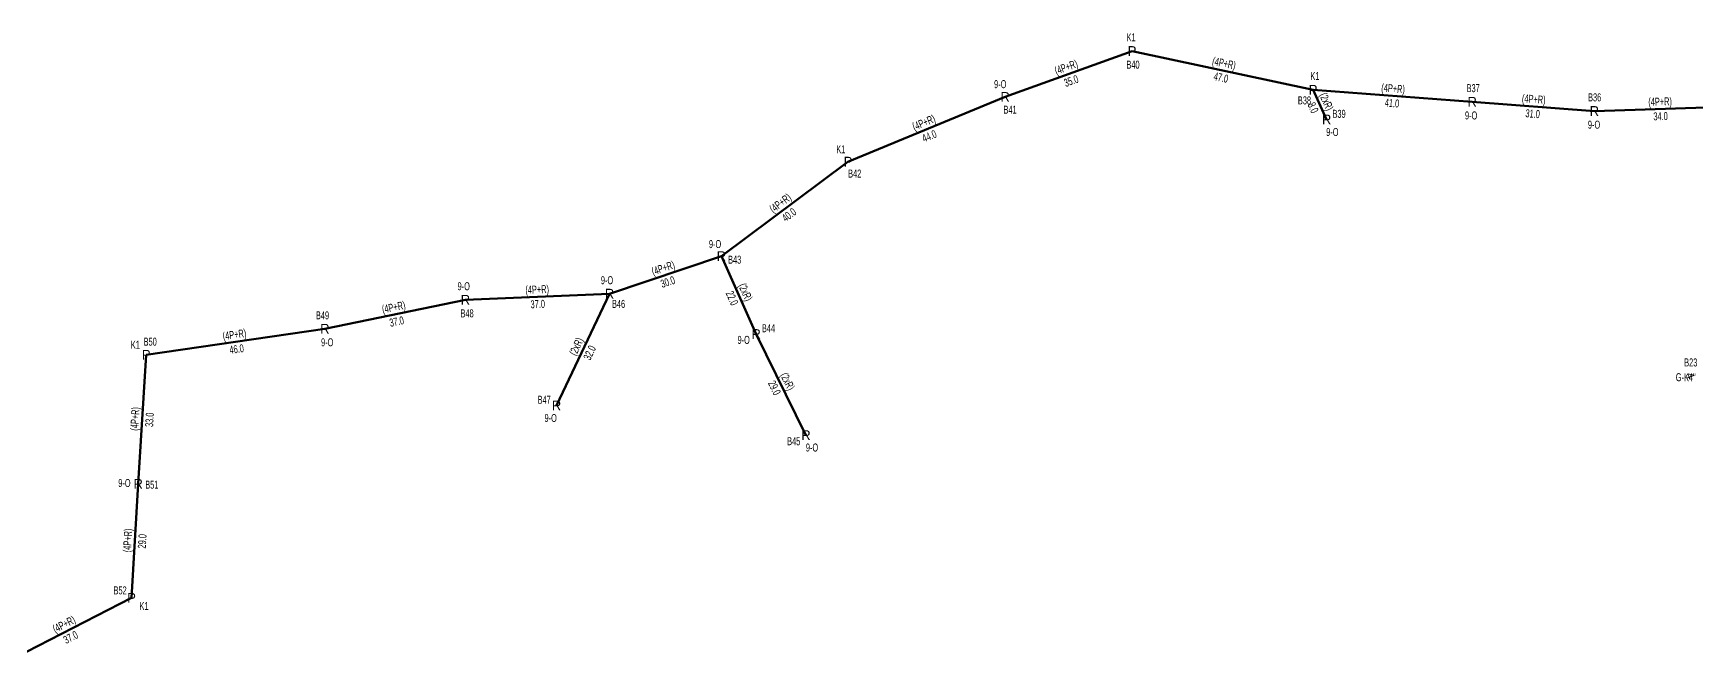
# Model space of a CAD drawing. Header units: millimetres. Extents: x 548672 to 552904, y 4175615 to 4179682.
# Drawn here: x 549088.9 to 549515.1, y 4176097.2 to 4176258.6 of the extents above; entities that cross this region are included whole.
import ezdxf
from ezdxf.enums import TextEntityAlignment as Align

# ---------------------------------------------------------------- set-up
doc = ezdxf.new("R2010")
doc.units = ezdxf.units.MM
for name, color, linetype, lineweight in [('DIREK_AG_MEVCUT', 120, 'Continuous', 25), ('DIREK_OG_MEVCUT', 16, 'Continuous', 25), ('HAT_AG_HAVAI_MEVCUT', 126, 'Continuous', 50)]:
    doc.layers.add(name, color=color, linetype=linetype, lineweight=lineweight)
doc.styles.add('Direk', font='B_CAD')
doc.styles.get("Standard").update_dxf_attribs({"font": 'Arial'})

msp = doc.modelspace()

# ---------------------------------------------------------------- linework, layer by layer
at = {"layer": 'HAT_AG_HAVAI_MEVCUT'}
for p, q in [((549337.91, 4176242.34), (549370.42, 4176254.1)), ((549370.42, 4176254.1), (549416.79, 4176244.18)), ((549420.28, 4176236.56), (549416.79, 4176244.18)), ((549416.79, 4176244.18), (549457.57, 4176241.1)), ((549297.62, 4176225.76), (549337.91, 4176242.34)), ((549457.57, 4176241.1), (549488.88, 4176238.74)), ((549522.7, 4176239.82), (549488.88, 4176238.74)), ((549297.62, 4176225.76), (549265.2, 4176201.55)), ((549236.52, 4176191.96), (549265.2, 4176201.55)), ((549274.1, 4176181.63), (549265.2, 4176201.55)), ((549236.52, 4176191.96), (549199.6, 4176190.39)), ((549222.95, 4176163.3), (549236.52, 4176191.96)), ((549199.6, 4176190.39), (549163.59, 4176182.96)), ((549117.8, 4176176.32), (549163.59, 4176182.96)), ((549274.1, 4176181.63), (549286.86, 4176155.72)), ((549117.8, 4176176.32), (549115.75, 4176143.26)), ((549114.05, 4176114.07), (549115.75, 4176143.26)), ((549114.05, 4176114.07), (549081.13, 4176097.2))]:
    msp.add_line(p, q, dxfattribs=at)

# ---------------------------------------------------------------- texts
at = {"layer": 'DIREK_AG_MEVCUT', "linetype": 'ByBlock', "width": 0.53}
for s, p in [('K1', (549370.179848, 4176257.617481)), ('B40', (549370.658403, 4176250.608129)), ('K1', (549417.296697, 4176247.697423)), ('9-O', (549336.64404, 4176245.616146)), ('B37', (549457.833331, 4176244.59008)), ('B36', (549488.955787, 4176242.239179)), ('B41', (549339.17155, 4176239.075266)), ('B38', (549414.600046, 4176241.44978)), ('B39', (549423.462122, 4176238.017429)), ('9-O', (549457.306477, 4176237.607374)), ('9-O', (549421.743314, 4176233.365027)), ('9-O', (549488.804197, 4176235.240086)), ('K1', (549295.801643, 4176228.966167)), ('B42', (549299.346643, 4176222.715545)), ('9-O', (549263.570091, 4176204.665092)), ('B43', (549268.587178, 4176200.668509)), ('9-O', (549235.883343, 4176195.407876)), ('9-O', (549199.170117, 4176193.867696)), ('B49', (549162.984961, 4176186.407307)), ('B48', (549200.029372, 4176186.916437)), ('B46', (549238.842649, 4176189.341737)), ('B44', (549277.268278, 4176183.117284)), ('K1', (549115.021802, 4176178.879043)), ('B50', (549118.834912, 4176179.663495)), ('9-O', (549164.196053, 4176179.506913)), ('9-O', (549270.903908, 4176180.129659)), ('B47', (549219.78667, 4176164.79778)), ('9-O', (549221.446004, 4176160.123542)), ('B45', (549283.72011, 4176154.173686)), ('9-O', (549288.41294, 4176152.566656)), ('9-O', (549112.222488, 4176143.472087)), ('B51', (549119.243691, 4176143.049947)), ('B52', (549111.117985, 4176115.981357)), ('K1', (549117.246477, 4176111.986242))]:
    msp.add_text(s, height=2.05, dxfattribs=at).set_placement(p, align=Align.MIDDLE_CENTER)
at = {"layer": 'DIREK_AG_MEVCUT', "linetype": 'ByBlock', "style": 'Direk'}
for s, p in [('P', (549370.42, 4176254.1)), ('R', (549337.91, 4176242.34)), ('P', (549416.79, 4176244.18)), ('R', (549457.57, 4176241.1)), ('R', (549488.88, 4176238.74)), ('R', (549420.28, 4176236.56)), ('P', (549297.62, 4176225.76)), ('R', (549265.2, 4176201.55)), ('R', (549199.6, 4176190.39)), ('R', (549236.52, 4176191.96)), ('R', (549163.59, 4176182.96)), ('R', (549274.1, 4176181.63)), ('P', (549117.8, 4176176.32)), ('R', (549222.95, 4176163.3)), ('R', (549286.86, 4176155.72)), ('R', (549115.75, 4176143.26)), ('P', (549114.05, 4176114.07))]:
    msp.add_text(s, height=2.5, dxfattribs=at).set_placement(p, align=Align.MIDDLE_CENTER)
at = {"layer": 'DIREK_OG_MEVCUT', "width": 0.53}
for s, p in [('B23', (549513.581143, 4176174.352912)), ("G-K4''", (549512.316929, 4176170.564807))]:
    msp.add_text(s, height=2.05, dxfattribs=at).set_placement(p, align=Align.MIDDLE_CENTER)
at = {"layer": 'DIREK_OG_MEVCUT', "color": 32, "style": 'Direk'}
msp.add_text('4', height=2, rotation=289.97566, dxfattribs=at).set_placement((549513.493454, 4176170.992461), align=Align.MIDDLE_CENTER)
at = {"layer": 'HAT_AG_HAVAI_MEVCUT', "lineweight": 30, "width": 0.53}
for s, rotation, p in [('(4P+R)', 19.886823, (549353.875861, 4176249.019311, 274685.21)), ('(4P+R)', 347.924653, (549393.782818, 4176249.971192, 274708.395)), ('(2xR)', 294.608028, (549419.307801, 4176240.723947, 274708.395)), ('(4P+R)', 355.680809, (549437.244016, 4176243.487586, 274728.785)), ('(4P+R)', 355.689466, (549473.288888, 4176240.767596, 274744.44)), ('(4P+R)', 361.829049, (549505.76287, 4176240.129567, 274744.44)), ('(4P+R)', 22.367975, (549317.441529, 4176234.836045, 274668.955)), ('(4P+R)', 396.750951, (549280.901413, 4176214.336057, 274632.6)), ('(4P+R)', 18.488871, (549250.590448, 4176197.561127, 274632.6)), ('(4P+R)', 362.435, (549218.023887, 4176192.024233, 274599.8)), ('(2xR)', 294.074478, (549270.426064, 4176191.936735, 274632.6)), ('(4P+R)', 371.658324, (549181.423236, 4176187.507465, 274581.795)), ('(4P+R)', 8.250939, (549140.573017, 4176180.481202, 274581.795)), ('(2xR)', 64.663278, (549228.966763, 4176177.993747, 274618.26)), ('(2xR)', 296.219045, (549281.242545, 4176169.050533, 274643.43)), ('(4P+R)', 446.45172, (549115.926629, 4176159.842606, 274557.875)), ('(4P+R)', 86.666909, (549114.051438, 4176128.71442, 274557.875)), ('(4P+R)', 387.133072, (549097.20235, 4176106.391457, 274540.565))]:
    msp.add_text(s, height=2.05, rotation=rotation, dxfattribs=at).set_placement(p, align=Align.CENTER)
for s, rotation, p in [('35.0', 19.886823, (549354.454139, 4176247.420689, 274685.21)), ('47.0', 347.924653, (549393.427182, 4176248.308808, 274708.395)), ('8.0', 294.608028, (549417.762199, 4176240.016053, 274708.395)), ('41.0', 355.680809, (549437.115984, 4176241.792414, 274728.785)), ('31.0', 355.689466, (549473.161112, 4176239.072404, 274744.44)), ('34.0', 361.829049, (549505.81713, 4176238.430433, 274744.44)), ('44.0', 22.367975, (549318.088471, 4176233.263955, 274668.955)), ('40.0', 396.750951, (549281.918587, 4176212.973943, 274632.6)), ('30.0', 18.488871, (549251.129552, 4176195.948873, 274632.6)), ('22.0', 294.074478, (549268.873936, 4176191.243265, 274632.6)), ('37.0', 362.435, (549218.096113, 4176190.325767, 274599.8)), ('37.0', 371.658324, (549181.766764, 4176185.842535, 274581.795)), ('46.0', 8.250939, (549140.816983, 4176178.798798, 274581.795)), ('32.0', 64.663278, (549230.503237, 4176177.266253, 274618.26)), ('29.0', 296.219045, (549279.717455, 4176168.299467, 274643.43)), ('33.0', 446.45172, (549117.623371, 4176159.737394, 274557.875)), ('29.0', 86.666909, (549115.748562, 4176128.61558, 274557.875)), ('37.0', 387.133072, (549097.97765, 4176104.878543, 274540.565))]:
    msp.add_text(s, height=2.05, rotation=rotation, dxfattribs=at).set_placement(p, align=Align.TOP_CENTER)

doc.saveas('drawing.dxf')
